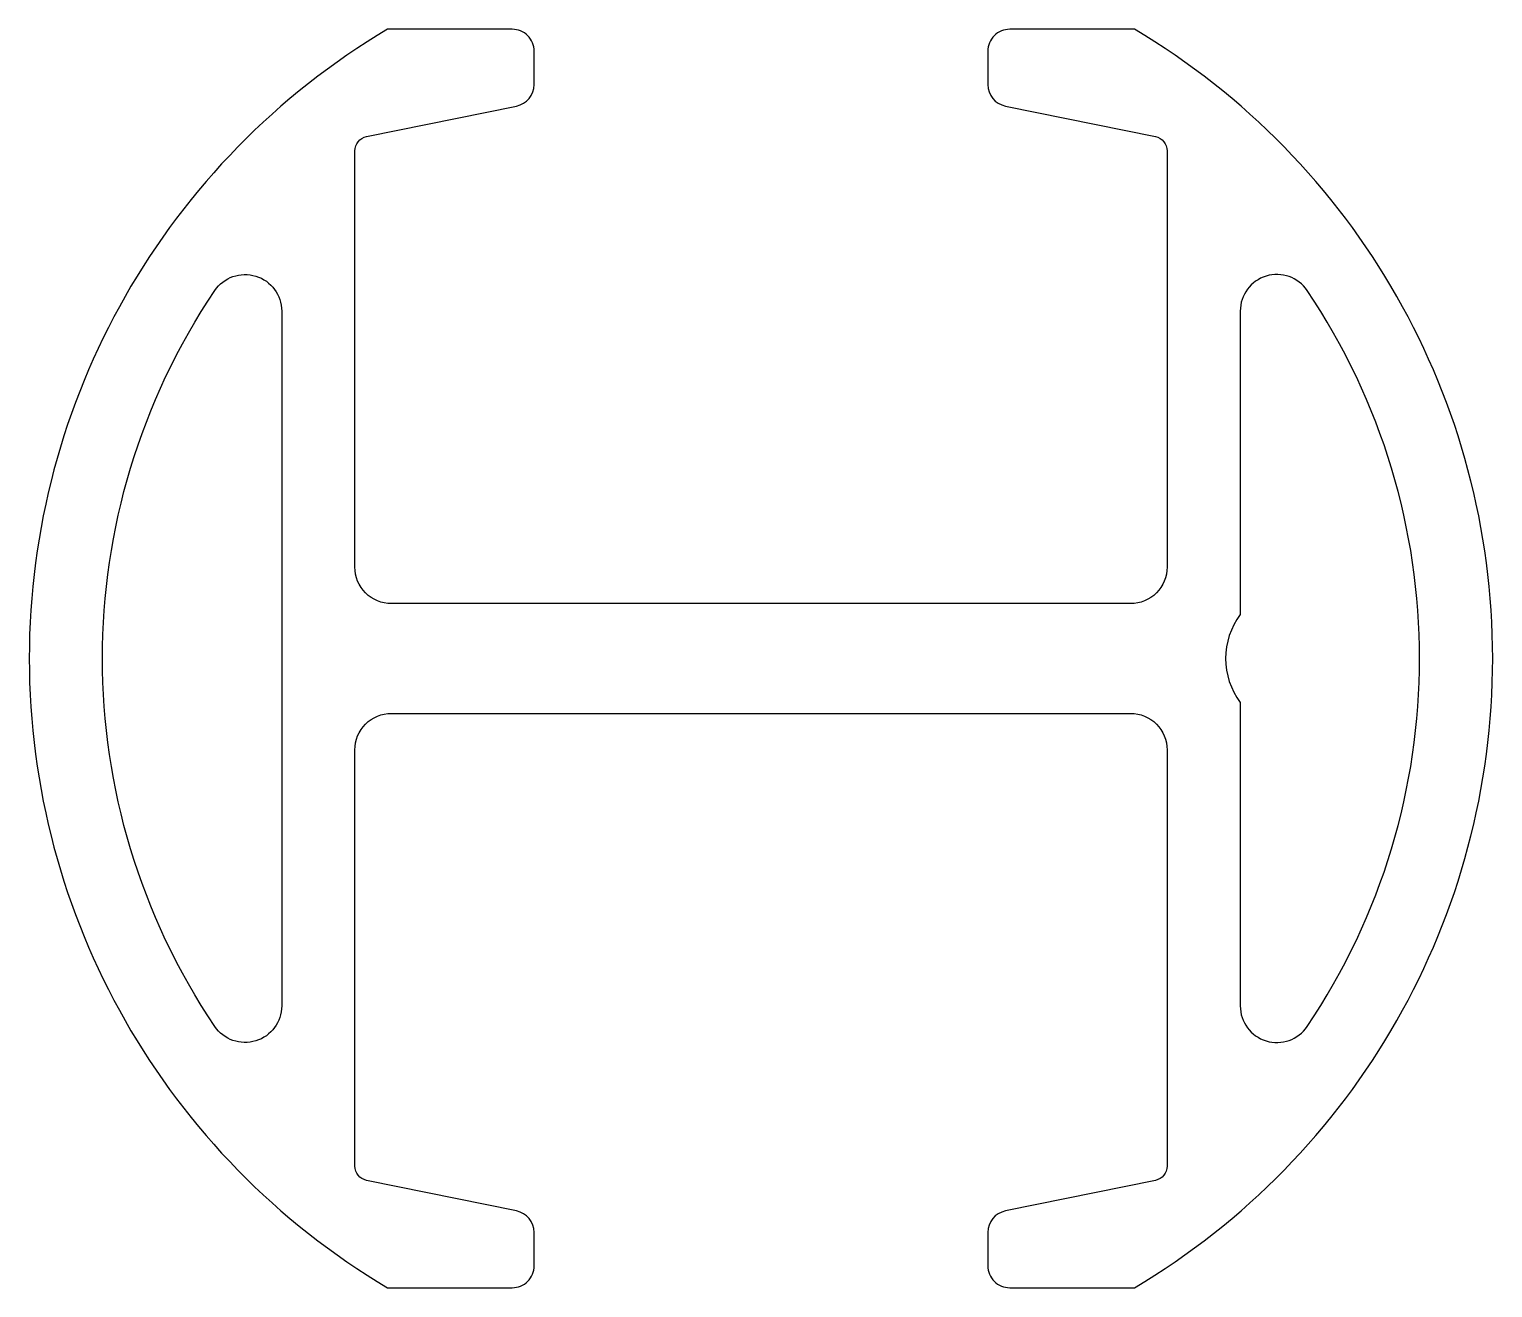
# Model space of a CAD drawing. Extents: x 851.9 to 871.9, y 641.9 to 659.1.
import ezdxf

# ---------------------------------------------------------------- set-up
doc = ezdxf.new("R2010")
doc.units = 0
doc.layers.get('0').update_dxf_attribs({"linetype": 'CONTINUOUS'})

msp = doc.modelspace()

# ---------------------------------------------------------------- linework, layer by layer
for points in [[(856.825, 641.875), (858.528, 641.875, 0.414214), (858.828, 642.175), (858.828, 642.63, 0.356405), (858.588, 642.924), (856.538, 643.342, -0.356405), (856.378, 643.538), (856.378, 649.225, -0.414214), (856.878, 649.725), (866.978, 649.725, -0.414214), (867.478, 649.225), (867.478, 643.538, -0.356405), (867.318, 643.342), (865.268, 642.924, 0.356405), (865.028, 642.63), (865.028, 642.175, 0.414214), (865.328, 641.875), (867.031, 641.875, 0.569426), (867.031, 659.075), (865.328, 659.075, 0.414214), (865.028, 658.775), (865.028, 658.32, 0.356405), (865.268, 658.026), (867.318, 657.608, -0.356405), (867.478, 657.412), (867.478, 651.725, -0.414214), (866.978, 651.225), (856.878, 651.225, -0.414214), (856.378, 651.725), (856.378, 657.412, -0.356405), (856.538, 657.608), (858.588, 658.026, 0.356405), (858.828, 658.32), (858.828, 658.775, 0.414214), (858.528, 659.075), (856.825, 659.075, 0.569426)], [(854.464, 655.503, -0.74022), (855.378, 655.223), (855.378, 645.727, -0.74022), (854.464, 645.447, -0.305365)], [(869.393, 645.447, 0.305365), (869.393, 655.503, 0.74022), (868.478, 655.223), (868.478, 651.075, 0.333333), (868.478, 649.875), (868.478, 645.727, 0.74022)]]:
    msp.add_lwpolyline(points, format="xyb", close=True)

doc.saveas('drawing.dxf')
